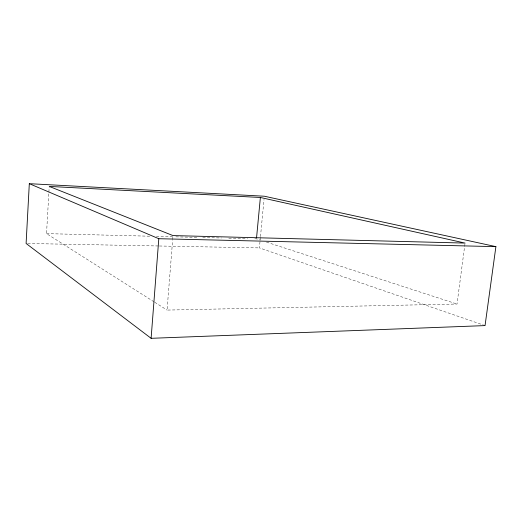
<?xml version="1.0" encoding="UTF-8"?>
<svg xmlns="http://www.w3.org/2000/svg" width="522" height="522" viewBox="0 0 522 522"><rect width="100%" height="100%" fill="white"/><g stroke="black" fill="none" stroke-linecap="round" stroke-linejoin="round"><path stroke-width="0.39" stroke-dasharray="2.61 1.96" d="M154.042 301.833L46.523 233.628L48.853 192.931M48.898 192.122L49.179 187.235M464.958 243.885L457.024 304.032L167.053 310.081L172.606 240.446M172.671 239.637L172.867 237.203M485.049 325.597L259.401 247.898L260.1 240.629M260.171 239.82L260.406 237.399M260.485 236.59L264.021 199.45M27.725 243.493L158.603 245.979M159.419 245.999L259.401 247.898M46.523 233.628L150.675 236.225M156.372 236.362L172.645 236.773M175.901 236.851L197.055 237.38M202.751 237.517L221.465 237.986M228.786 238.169L247.506 238.632M254.827 238.815L256.452 238.861L260.328 240.113M266.52 242.13L457.024 304.032M154.727 302.264L167.053 310.081"/><path stroke-width="0.78" d="M29.31 183.685L26.1 243.467L151.106 338.315L485.049 325.597L495.9 246.638L264.328 196.22L29.31 183.685L158.799 238.717L495.9 246.638M151.106 338.315L158.799 238.717M256.53 238.045L260.374 197.479L49.225 186.419L172.997 235.585L465.063 243.082L260.374 197.479"/></g></svg>
